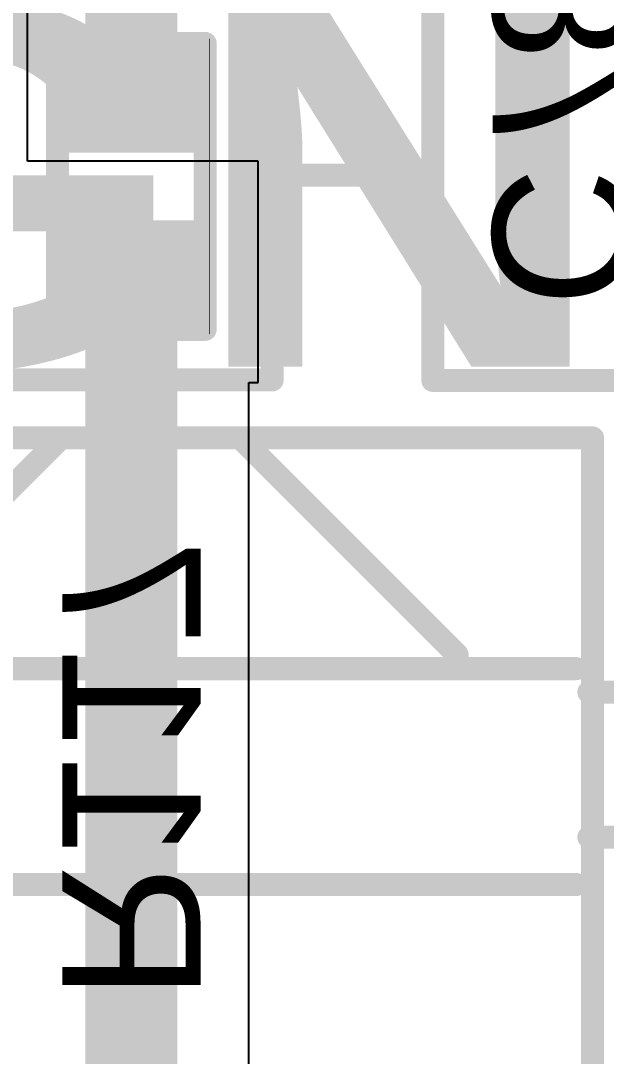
# Model space of a CAD drawing. Header units: inches. Extents: x 0 to 198, y 0 to 199.
# Drawn here: x 1.0355 to 1.1624, y 0.2689 to 0.4935 of the extents above; entities that cross this region are included whole.
import ezdxf

# ---------------------------------------------------------------- set-up
doc = ezdxf.new("R2010")
doc.units = ezdxf.units.IN
doc.header["$MEASUREMENT"] = 0
for name, color, linetype in [('Bottom Layer', 5, 'Continuous'), ('Bottom Overlay', 54, 'Continuous'), ('Bottom Paste', 16, 'Continuous'), ('Bottom Solder', 6, 'Continuous'), ('Top Overlay', 2, 'Continuous')]:
    doc.layers.add(name, color=color, linetype=linetype)
doc.styles.add('Arial', font='', dxfattribs={"height": 0.2})
doc.styles.add('Arial Black_Bold', font='', dxfattribs={"height": 0.2})
doc.styles.get('Arial').set_extended_font_data('Arial')
doc.styles.get('Arial Black_Bold').set_extended_font_data('Arial Black', bold=True)

# ---------------------------------------------------------------- blocks, each defined once
blk = doc.blocks.new('R___0402_B_70')
at = {"layer": 'Bottom Layer'}
for points in [[(-0.0095, 0.0125), (-0.0095, -0.0125), (-0.0275, -0.0125), (-0.0275, 0.0125)], [(0.0275, 0.0125), (0.0275, -0.0125), (0.0095, -0.0125), (0.0095, 0.0125)]]:
    blk.add_hatch(color=5, dxfattribs=at).paths.add_polyline_path(points)
at = {"layer": 'Bottom Paste'}
for points in [[(-0.0095, 0.0125), (-0.0095, -0.0125), (-0.0275, -0.0125), (-0.0275, 0.0125)], [(0.0275, 0.0125), (0.0275, -0.0125), (0.0095, -0.0125), (0.0095, 0.0125)]]:
    blk.add_hatch(color=16, dxfattribs=at).paths.add_polyline_path(points)
at = {"layer": 'Bottom Solder'}
for points in [[(-0.00733, 0.01467), (-0.00733, -0.01467), (-0.02967, -0.01467), (-0.02967, 0.01467)], [(0.02967, 0.01467), (0.02967, -0.01467), (0.00733, -0.01467), (0.00733, 0.01467)]]:
    blk.add_hatch(color=6, dxfattribs=at).paths.add_polyline_path(points)
at = {"layer": 'Bottom Overlay'}
for points in [[(-0.031, -0.016, 0.005, 0.005, 0), (-0.031, 0.016, 0.005, 0.005, 0)], [(0.031, 0.016, 0.005, 0.005, 0), (-0.031, 0.016, 0.005, 0.005, 0)], [(0.031, -0.016, 0.005, 0.005, 0), (0.031, 0.016, 0.005, 0.005, 0)], [(0.032, 0.017, 0.000127, 0.000127, 0), (-0.032, 0.017, 0.000127, 0.000127, 0)], [(0.031, -0.016, 0.005, 0.005, 0), (-0.031, -0.016, 0.005, 0.005, 0)]]:
    blk.add_lwpolyline(points, format="xyseb", dxfattribs=at)
for points in [[(-0.03225, 0.016, 0.0025, 0.0025, 1), (-0.02975, 0.016, 0.0025, 0.0025, 1)], [(-0.03225, 0.016, 0.0025, 0.0025, 1), (-0.02975, 0.016, 0.0025, 0.0025, 1)], [(0.02975, 0.016, 0.0025, 0.0025, 1), (0.03225, 0.016, 0.0025, 0.0025, 1)], [(0.02975, 0.016, 0.0025, 0.0025, 1), (0.03225, 0.016, 0.0025, 0.0025, 1)], [(-0.03203, 0.017, 0.0000635, 0.0000635, 1), (-0.03197, 0.017, 0.0000635, 0.0000635, 1)], [(0.03197, 0.017, 0.0000635, 0.0000635, 1), (0.03203, 0.017, 0.0000635, 0.0000635, 1)], [(-0.03225, -0.016, 0.0025, 0.0025, 1), (-0.02975, -0.016, 0.0025, 0.0025, 1)], [(-0.03225, -0.016, 0.0025, 0.0025, 1), (-0.02975, -0.016, 0.0025, 0.0025, 1)], [(0.02975, -0.016, 0.0025, 0.0025, 1), (0.03225, -0.016, 0.0025, 0.0025, 1)], [(0.02975, -0.016, 0.0025, 0.0025, 1), (0.03225, -0.016, 0.0025, 0.0025, 1)]]:
    blk.add_lwpolyline(points, format="xyseb", close=True, dxfattribs=at)
blk = doc.blocks.new('DB128L_5_08_3P_GN_S_219')
at = {"layer": 'Top Overlay'}
for points in [[(-0.1, 0.19685, 0.005, 0.005, 0), (0.5, 0.19685, 0.005, 0.005, 0)], [(0.33662, 0.14874, 0.005, 0.005, 0), (0.38462, 0.19674, 0.005, 0.005, 0)], [(0.38462, 0.19674, 0.005, 0.005, 0), (0.38462, 0.19685, 0.005, 0.005, 0)], [(0.42362, 0.19685, 0.005, 0.005, 0), (0.47062, 0.14985, 0.005, 0.005, 0)], [(0.5, -0.20079, 0.005, 0.005, 0), (0.5, 0.19685, 0.005, 0.005, 0)], [(0.47062, 0.14874, 0.005, 0.005, 0), (0.47062, 0.14985, 0.005, 0.005, 0)], [(-0.09646, 0.14681, 0.005, 0.005, 0), (0.49646, 0.14681, 0.005, 0.005, 0)], [(0.49921, 0.14173, 0.005, 0.005, 0), (0.5189, 0.14173, 0.005, 0.005, 0)], [(0.49921, 0.11024, 0.005, 0.005, 0), (0.5189, 0.11024, 0.005, 0.005, 0)], [(-0.09646, 0.1, 0.005, 0.005, 0), (0.49646, 0.1, 0.005, 0.005, 0)]]:
    blk.add_lwpolyline(points, format="xyseb", dxfattribs=at)
for points in [[(0.38337, 0.19685, 0.0025, 0.0025, 1), (0.38587, 0.19685, 0.0025, 0.0025, 1)], [(0.38337, 0.19674, 0.0025, 0.0025, 1), (0.38587, 0.19674, 0.0025, 0.0025, 1)], [(0.38337, 0.19674, 0.0025, 0.0025, 1), (0.38587, 0.19674, 0.0025, 0.0025, 1)], [(0.42237, 0.19685, 0.0025, 0.0025, 1), (0.42487, 0.19685, 0.0025, 0.0025, 1)], [(0.49875, 0.19685, 0.0025, 0.0025, 1), (0.50125, 0.19685, 0.0025, 0.0025, 1)], [(0.49875, 0.19685, 0.0025, 0.0025, 1), (0.50125, 0.19685, 0.0025, 0.0025, 1)], [(0.46937, 0.14985, 0.0025, 0.0025, 1), (0.47187, 0.14985, 0.0025, 0.0025, 1)], [(0.46937, 0.14985, 0.0025, 0.0025, 1), (0.47187, 0.14985, 0.0025, 0.0025, 1)], [(0.46937, 0.14874, 0.0025, 0.0025, 1), (0.47187, 0.14874, 0.0025, 0.0025, 1)], [(0.49521, 0.14681, 0.0025, 0.0025, 1), (0.49771, 0.14681, 0.0025, 0.0025, 1)], [(0.49796, 0.14173, 0.0025, 0.0025, 1), (0.50046, 0.14173, 0.0025, 0.0025, 1)], [(0.49796, 0.11024, 0.0025, 0.0025, 1), (0.50046, 0.11024, 0.0025, 0.0025, 1)], [(0.49521, 0.1, 0.0025, 0.0025, 1), (0.49771, 0.1, 0.0025, 0.0025, 1)]]:
    blk.add_lwpolyline(points, format="xyseb", close=True, dxfattribs=at)

msp = doc.modelspace()

# ---------------------------------------------------------------- linework, layer by layer
at = {"layer": 'Bottom Layer'}
for p, q in [((1.03696, 0.46309), (1.03696, 0.50009)), ((1.08696, 0.46309), (1.03696, 0.46309)), ((1.08696, 0.41509), (1.08696, 0.46309)), ((1.08495, 0.26315), (1.08495, 0.41509)), ((1.08495, 0.41509), (1.08696, 0.41509))]:
    msp.add_line(p, q, dxfattribs=at)
for points in [[(1.05946, 0.47833, 0.02, 0.02, 0), (1.05946, 0.52746, 0.02, 0.02, 0)], [(1.05946, 0.2062, 0.02, 0.02, 0), (1.05946, 0.43544, 0.02, 0.02, 0)]]:
    msp.add_lwpolyline(points, format="xyseb", dxfattribs=at)
for points in [[(1.05446, 0.47833, 0.01, 0.01, 1), (1.06446, 0.47833, 0.01, 0.01, 1)], [(1.05446, 0.43544, 0.01, 0.01, 1), (1.06446, 0.43544, 0.01, 0.01, 1)]]:
    msp.add_lwpolyline(points, format="xyseb", close=True, dxfattribs=at)
at = {"layer": 'Bottom Overlay'}
for points in [[(1.12484, 0.41551, 0.005, 0.005, 0), (1.12484, 0.549, 0.005, 0.005, 0)], [(1.09, 0.41562, 0.005, 0.005, 0), (1.09, 0.5, 0.005, 0.005, 0)], [(1.09219, 0.46, 0.005, 0.005, 0), (1.12484, 0.46, 0.005, 0.005, 0)], [(0.88093, 0.41562, 0.005, 0.005, 0), (1.09, 0.41562, 0.005, 0.005, 0)], [(1.12484, 0.41551, 0.005, 0.005, 0), (1.32539, 0.41551, 0.005, 0.005, 0)]]:
    msp.add_lwpolyline(points, format="xyseb", dxfattribs=at)
for points in [[(1.09094, 0.46, 0.0025, 0.0025, 1), (1.09344, 0.46, 0.0025, 0.0025, 1)], [(1.12359, 0.46, 0.0025, 0.0025, 1), (1.12609, 0.46, 0.0025, 0.0025, 1)], [(1.08875, 0.41562, 0.0025, 0.0025, 1), (1.09125, 0.41562, 0.0025, 0.0025, 1)], [(1.08875, 0.41562, 0.0025, 0.0025, 1), (1.09125, 0.41562, 0.0025, 0.0025, 1)], [(1.12359, 0.41551, 0.0025, 0.0025, 1), (1.12609, 0.41551, 0.0025, 0.0025, 1)], [(1.12359, 0.41551, 0.0025, 0.0025, 1), (1.12609, 0.41551, 0.0025, 0.0025, 1)]]:
    msp.add_lwpolyline(points, format="xyseb", close=True, dxfattribs=at)

# ---------------------------------------------------------------- block references
at = {"rotation": 270}
msp.add_blockref('R___0402_B_70', (1.05946, 0.45759), dxfattribs=at)
msp.add_blockref('DB128L_5_08_3P_GN_S_219', (0.65946, 0.2062))

# ---------------------------------------------------------------- texts
at = {"layer": 'Bottom Overlay', "style": 'Arial', "text_generation_flag": 2}
for s, p in [('C78', (1.13781, 0.43142)), ('R117', (1.04446, 0.28097))]:
    msp.add_text(s, height=0.03, rotation=270, dxfattribs=at).set_placement(p)
at = {"layer": 'Top Overlay', "style": 'Arial Black_Bold'}
msp.add_text('GND', height=0.07874, rotation=360, dxfattribs=at).set_placement((0.97411, 0.41849))

doc.saveas('drawing.dxf')
